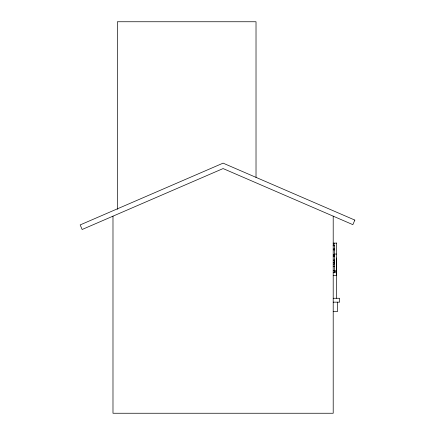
<?xml version="1.0" encoding="UTF-8"?>
<svg xmlns="http://www.w3.org/2000/svg" width="435" height="435" viewBox="0 0 435 435"><rect width="100%" height="100%" fill="white"/><g stroke="black" fill="none" stroke-linecap="round" stroke-linejoin="round"><path stroke-width="0.65" d="M333.205 243.132L336.391 243.132M333.205 243.334L334.009 243.317M333.205 245.226L334.689 245.226L334.651 263.36M333.205 245.318L334.689 245.34M333.205 245.753L334.689 245.753M333.205 249.016L334.732 249.016M333.205 249.875L334.732 249.875M334.607 254.056L336.391 254.056M333.205 254.393L334.732 254.393M333.205 255.394L334.651 255.394M333.205 256.645L334.651 256.645M333.205 260.119L334.651 260.119M333.205 262.468L334.395 262.468M333.205 264.078L334.395 264.078M333.205 266.258L334.395 266.258M336.391 269.852L336.347 257.988M333.205 270.798L334.395 270.798M334.477 270.755L336.391 270.755M334.477 271.467L336.391 271.467M333.205 272.729L336.347 272.729L336.347 275.556L333.205 275.556M333.205 298.274L339.577 298.274L339.577 302.162L333.205 302.162M333.205 311.422L337.663 311.422L337.663 302.162M336.391 242.92L336.391 298.274M334.395 260.119L334.395 272.729M334.009 243.132L334.009 245.835M333.205 216.162L333.205 413.25L112.986 413.25L112.986 216.162M256.019 177.398L256.019 21.75L117.363 21.75L117.363 209.344M354.835 220.088L352.856 224.656L223.095 168.562L82.144 229.495L80.165 224.922L223.095 163.141L354.835 220.088"/></g></svg>
